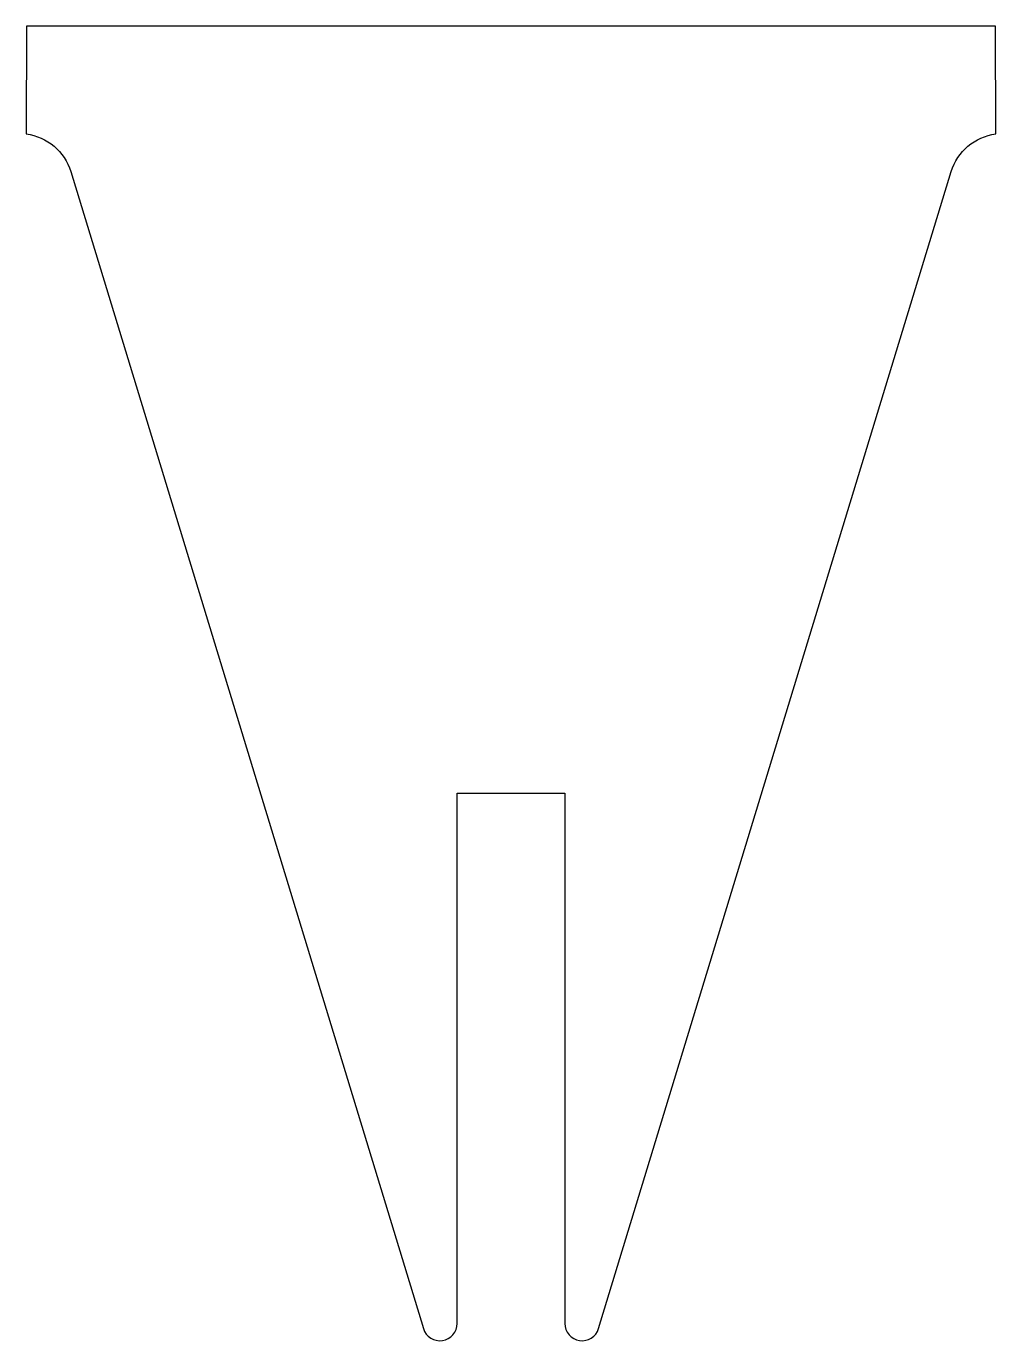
# Model space of a CAD drawing. Extents: x -1.13 to 1.13, y -1.73 to 1.32.
import ezdxf

# ---------------------------------------------------------------- set-up
doc = ezdxf.new("R2010")
doc.units = 0
doc.layers.get('0').update_dxf_attribs({"linetype": 'CONTINUOUS'})

msp = doc.modelspace()

# ---------------------------------------------------------------- linework, layer by layer
msp.add_lwpolyline([(-0.2033, -1.7011, 0.86202), (-0.125, -1.6894), (-0.125, -0.4579), (0.125, -0.4579), (0.125, -1.6894, 0.86202), (0.2033, -1.7011), (1.0221, 0.9854, -0.293674), (1.1252, 1.0728), (1.125, 1.3228), (-1.125, 1.3228), (-1.1252, 1.0728, -0.293674), (-1.0221, 0.9854)], format="xyb", close=True)

doc.saveas('drawing.dxf')
